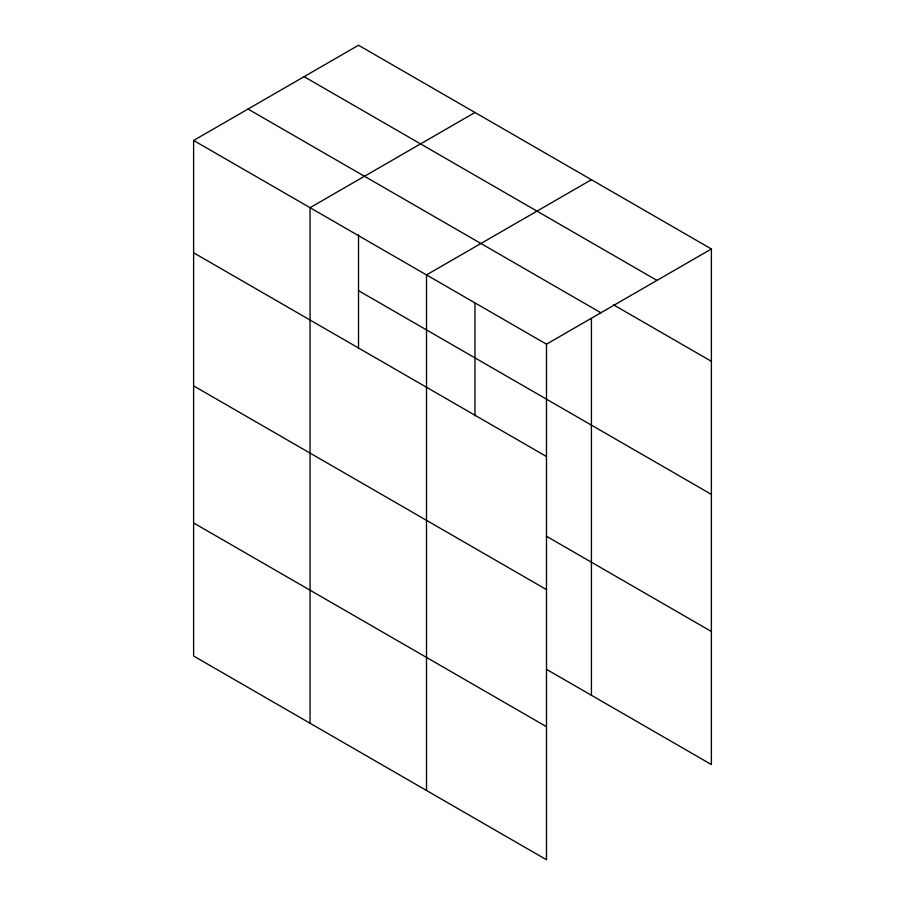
<?xml version="1.0" encoding="UTF-8"?>
<svg xmlns="http://www.w3.org/2000/svg" width="905" height="905" viewBox="0 0 905 905"><rect width="100%" height="100%" fill="white"/><g stroke="black" fill="none" stroke-linecap="round" stroke-linejoin="round"><path stroke-width="1.36" d="M358.516 348.606L358.516 234.633M474.967 303.266L474.967 415.836M591.418 318.662L591.418 695.278M546.53 669.361L711.387 764.544L711.387 248.977L358.516 45.25L193.613 140.456L193.613 656.023L546.484 859.75L546.484 344.183L193.613 140.456M474.967 112.48L310.053 207.686L310.053 723.253M591.418 179.71L426.504 274.916L426.504 790.484M546.484 344.183L711.387 248.977M304.103 76.665L656.973 280.392M613.454 304.781L711.387 361.321M248.027 109.041L600.897 312.768M358.516 290.652L711.387 494.379M193.613 252.8L546.484 456.527M546.53 536.303L711.387 631.475M193.613 385.869L546.484 589.596M193.613 522.966L546.484 726.692"/></g></svg>
